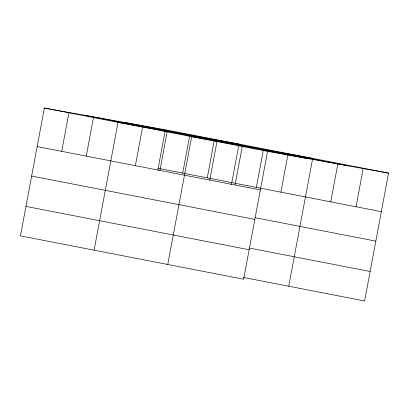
<?xml version="1.0" encoding="UTF-8"?>
<svg xmlns="http://www.w3.org/2000/svg" width="409" height="409" viewBox="0 0 409 409"><rect width="100%" height="100%" fill="white"/><g stroke="black" fill="none" stroke-linecap="round" stroke-linejoin="round"><path stroke-width="0.61" d="M388.55 173.119L165.369 129.781L44.377 108.032L20.45 235.881L243.631 279.219L267.558 151.376L388.55 173.119L364.624 300.968L243.324 277.414M61.713 151.345L68.927 112.797M86.263 156.115L93.477 117.567M94.101 250.18L118.027 122.332L239.02 144.08M135.364 165.65L142.577 127.102M157.802 170.205L165.134 131.023M159.914 170.415L167.128 131.867M182.705 173.094L189.684 135.788M167.751 264.485L191.678 136.637L312.67 158.385M207.256 177.864L214.122 141.182M209.756 180.098L216.969 141.55M231.453 184.51L238.784 145.328M235.052 185.006L242.266 146.463M256.356 187.399L263.335 150.093M280.906 192.164L288.12 153.615M288.744 286.234L312.553 159.009M330.748 201.847L337.844 163.917M356.045 206.755L363.258 168.211M125.44 122.603L348.621 165.947M84.305 115.205L307.486 158.549M44.377 108.032L267.558 151.376M158.155 168.324L381.336 211.668M37.163 146.575L260.344 189.919M255.134 217.7L375.82 241.136M31.646 176.049L254.827 219.388M249.454 248.064L370.14 271.499M25.966 206.407L249.147 249.751"/></g></svg>
